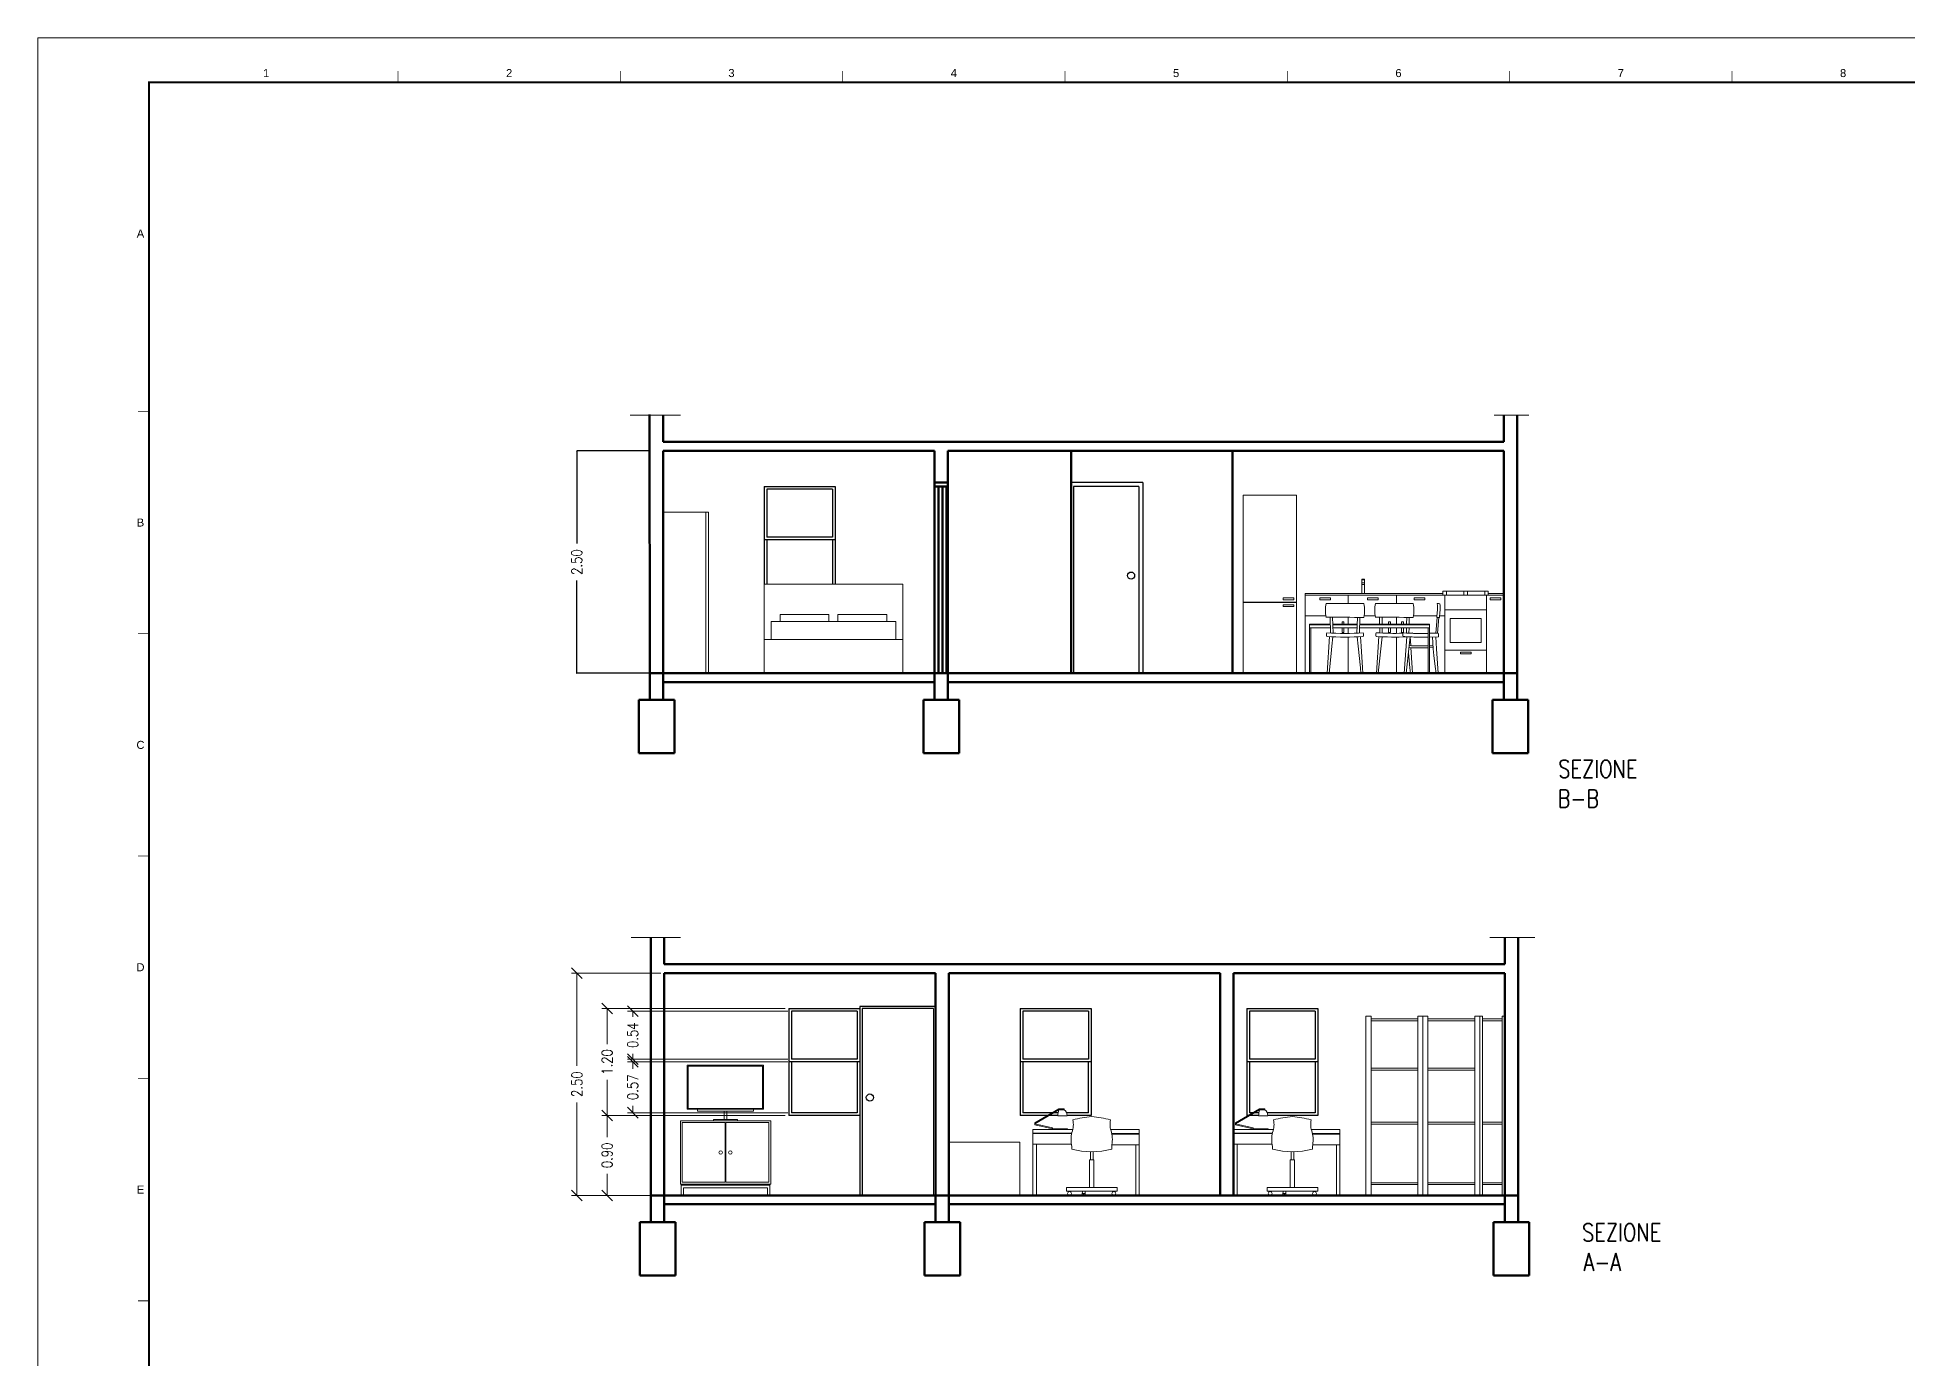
# Paper-space layout 'A000' of a CAD drawing. Header units: millimetres. Extents: x 0 to 841, y 0 to 594.
# Drawn here: x -0.1 to 420.5, y 297 to 594.1 of the extents above; entities that cross this region are included whole.
import ezdxf
from ezdxf.enums import TextEntityAlignment as Align

# ---------------------------------------------------------------- set-up
doc = ezdxf.new("R2010")
doc.units = ezdxf.units.MM
doc.header["$MEASUREMENT"] = 0
for name, color, linetype, lineweight in [('A-ANNO-DIMS', 3, 'Continuous', 18), ('A-ANNO-TEXT', 3, 'Continuous', 18), ('A-ELEV-MBE1', 7, 'Continuous', 25), ('A-FURN', 8, 'Continuous', 13), ('A-SECT-MCUT', 2, 'Continuous', 50)]:
    doc.layers.add(name, color=color, linetype=linetype, lineweight=lineweight)
doc.layers.add('G-ANNO-NPLT', color=210, linetype='Continuous', plot=False)
doc.layers.add('G-ANNO-TEXT', color=3, linetype='Continuous')
doc.layers.add('G-ANNO-TTLB', color=3, linetype='Continuous')
doc.styles.add('ARIAL', font='arial.ttf')
doc.styles.add('E-ROMANS', font='romans.shx', dxfattribs={"width": 0.8})

# ---------------------------------------------------------------- blocks, each defined once
blk = doc.blocks.new('A1_GRID_LAYOUT')
at = {"layer": 'G-ANNO-NPLT', "const_width": 0.18}
for points in [[(841, 594), (0, 594)], [(0, 0), (0, 594)]]:
    blk.add_lwpolyline(points, dxfattribs=at)
at = {"layer": 'G-ANNO-TTLB', "const_width": 0.18, "flags": 128}
for points in [[(81, 586.5), (81, 584)], [(131, 586.5), (131, 584)], [(181, 586.5), (181, 584)], [(231, 586.5), (231, 584)], [(281, 586.5), (281, 584)], [(331, 586.5), (331, 584)], [(381, 586.5), (381, 584)], [(0, 578.5), (0, 576)], [(25, 510), (22.5, 510)], [(25, 460), (22.5, 460)], [(25, 410), (22.5, 410)], [(25, 360), (22.5, 360)], [(25, 310), (22.5, 310)]]:
    blk.add_lwpolyline(points, dxfattribs=at)
at = {"layer": 'G-ANNO-TTLB', "const_width": 0.5, "flags": 128}
blk.add_lwpolyline([(25, 584), (25, 10), (831, 10), (831, 584)], close=True, dxfattribs=at)
at = {"layer": 'G-ANNO-TEXT', "style": 'ARIAL'}
for s, p in [('1', (51.35, 586.07)), ('2', (106, 586.07)), ('3', (156, 586.07)), ('4', (206, 586.07)), ('5', (256, 586.07)), ('6', (306, 586.07)), ('7', (356, 586.07)), ('8', (406, 586.07)), ('A', (23.09, 549.98)), ('B', (23.09, 485)), ('C', (23.09, 435)), ('D', (23.09, 385)), ('E', (23.09, 335))]:
    blk.add_text(s, height=1.8, dxfattribs=at).set_placement(p, align=Align.MIDDLE_CENTER)
blk = doc.blocks.new('_Oblique')
at = {"color": 0, "linetype": 'ByBlock', "lineweight": -2}
blk.add_line((-0.5, -0.5), (0.5, 0.5), dxfattribs=at)

psp = doc.layouts.new('A000')

# ---------------------------------------------------------------- linework, layer by layer
at = {"layer": 'A-ANNO-DIMS'}
for p, q in [((140.1, 383.7), (120.03, 383.7)), ((121.23, 383.7), (121.23, 362.82)), ((168.1, 375.7), (126.82, 375.7)), ((128.02, 375.7), (128.02, 367.69)), ((168.7, 375.1), (132.59, 375.1)), ((133.79, 375.1), (133.79, 373.87)), ((168.7, 364.3), (132.59, 364.3)), ((168.7, 363.7), (132.59, 363.7)), ((133.79, 364.3), (133.79, 365.53)), ((133.79, 363.7), (133.79, 362.12)), ((128.02, 351.7), (128.02, 359.71)), ((121.23, 333.7), (121.23, 354.57)), ((133.79, 352.3), (133.79, 353.87)), ((168.1, 351.7), (126.82, 351.7)), ((168.1, 351.7), (126.82, 351.7)), ((128.02, 351.7), (128.02, 346.82)), ((168.7, 352.3), (132.59, 352.3)), ((128.02, 333.7), (128.02, 338.57)), ((140.1, 333.7), (120.03, 333.7)), ((168.1, 333.7), (126.82, 333.7))]:
    psp.add_line(p, q, dxfattribs=at)
at = {"layer": 'A-ANNO-TEXT'}
for p, q in [((133.22, 509.12), (144.55, 509.12)), ((335.29, 509.12), (327.55, 509.12)), ((133.42, 391.7), (144.53, 391.7)), ((336.68, 391.7), (326.55, 391.7))]:
    psp.add_line(p, q, dxfattribs=at)
at = {"layer": 'A-ELEV-MBE1'}
for p, q in [((163.33, 493.12), (179.33, 493.12)), ((163.33, 493.12), (163.33, 471.12)), ((178.73, 492.52), (163.93, 492.52)), ((163.93, 492.52), (163.93, 481.72)), ((178.73, 492.52), (178.73, 481.72)), ((179.33, 493.12), (179.33, 471.12)), ((248.49, 494.02), (232.39, 494.02)), ((232.89, 493.12), (232.89, 451.12)), ((247.59, 493.12), (232.89, 493.12)), ((247.59, 493.12), (247.59, 451.12)), ((248.49, 494.02), (248.49, 451.12)), ((179.33, 481.12), (163.33, 481.12)), ((178.73, 481.72), (163.93, 481.72)), ((163.93, 481.12), (163.93, 471.12)), ((178.73, 481.12), (178.73, 471.12)), ((168.9, 375.7), (168.9, 351.7)), ((168.9, 375.7), (184.9, 375.7)), ((184.3, 375.1), (169.5, 375.1)), ((169.5, 375.1), (169.5, 364.3)), ((184.3, 375.1), (184.3, 364.3)), ((201.9, 376.2), (184.9, 376.2)), ((184.9, 376.2), (184.9, 333.7)), ((201.4, 375.7), (185.4, 375.7)), ((185.4, 375.7), (185.4, 333.7)), ((220.9, 375.7), (220.9, 351.7)), ((220.9, 375.7), (236.9, 375.7)), ((236.3, 375.1), (221.5, 375.1)), ((221.5, 375.1), (221.5, 364.3)), ((236.3, 375.1), (236.3, 364.3)), ((236.9, 375.7), (236.9, 351.7)), ((271.9, 375.7), (271.9, 351.7)), ((271.9, 375.7), (287.9, 375.7)), ((287.3, 375.1), (272.5, 375.1)), ((272.5, 375.1), (272.5, 364.3)), ((287.3, 375.1), (287.3, 364.3)), ((287.9, 375.7), (287.9, 351.7)), ((184.9, 363.7), (168.9, 363.7)), ((184.3, 364.3), (169.5, 364.3)), ((169.5, 363.7), (169.5, 352.3)), ((184.3, 363.7), (184.3, 352.3)), ((236.9, 363.7), (220.9, 363.7)), ((236.3, 364.3), (221.5, 364.3)), ((221.5, 363.7), (221.5, 352.3)), ((236.3, 352.3), (236.3, 363.7)), ((287.9, 363.7), (271.9, 363.7)), ((287.3, 364.3), (272.5, 364.3)), ((272.5, 363.7), (272.5, 352.3)), ((287.3, 363.7), (287.3, 352.3)), ((184.9, 351.7), (168.9, 351.7)), ((184.3, 352.3), (169.5, 352.3)), ((227.16, 351.7), (220.9, 351.7)), ((228.21, 352.3), (221.5, 352.3)), ((229.42, 351.7), (227.51, 351.7)), ((229.48, 352.3), (228.55, 352.3)), ((236.3, 352.3), (231.35, 352.3)), ((236.9, 351.7), (231.49, 351.7)), ((272.29, 351.7), (271.9, 351.7)), ((273.34, 352.3), (272.5, 352.3)), ((274.55, 351.7), (272.64, 351.7)), ((274.61, 352.3), (273.68, 352.3)), ((287.3, 352.3), (276.48, 352.3)), ((287.9, 351.7), (276.62, 351.7))]:
    psp.add_line(p, q, dxfattribs=at)
for centre in [(245.87, 473.07), (187.12, 355.7)]:
    psp.add_circle(centre, 0.8, dxfattribs=at)
at = {"layer": 'A-FURN'}
for p, q in [((283.06, 491.12), (271.09, 491.12)), ((271.09, 491.12), (271.09, 462.28)), ((283.06, 461.44), (283.06, 491.12)), ((150.87, 487.32), (140.67, 487.32)), ((150.27, 451.12), (150.27, 487.32)), ((150.87, 451.12), (150.87, 487.32)), ((163.33, 451.12), (163.33, 471.12)), ((163.33, 471.12), (194.53, 471.12)), ((194.53, 471.12), (194.53, 451.12)), ((297.91, 472.1), (297.76, 472.24)), ((297.76, 472.24), (298.38, 472.24)), ((297.76, 471.44), (297.76, 472.24)), ((298.38, 471.44), (297.76, 471.44)), ((297.76, 471.04), (297.76, 471.44)), ((298.22, 472.1), (297.91, 472.1)), ((298.22, 472.1), (298.38, 472.24)), ((298.38, 472.24), (298.38, 471.44)), ((298.38, 471.44), (298.38, 471.04)), ((283.06, 467.12), (271.09, 467.12)), ((271.09, 467.12), (271.09, 462.28)), ((271.09, 467.12), (271.09, 467.02)), ((271.09, 467.02), (283.06, 467.02)), ((280.09, 468.04), (280.09, 467.64)), ((281.69, 468.04), (280.09, 468.04)), ((280.09, 467.64), (282.49, 467.64)), ((282.49, 468.04), (281.69, 468.04)), ((282.49, 467.64), (282.49, 468.04)), ((283.06, 467.02), (283.06, 467.12)), ((316.01, 469.04), (285.04, 469.04)), ((285.04, 469.04), (285.04, 466.91)), ((329.67, 468.64), (285.04, 468.64)), ((285.04, 466.91), (285.04, 459.45)), ((288.28, 468.04), (288.28, 467.64)), ((289.88, 468.04), (288.28, 468.04)), ((288.28, 467.64), (290.68, 467.64)), ((290.68, 468.04), (289.88, 468.04)), ((290.68, 467.64), (290.68, 468.04)), ((294.71, 466.77), (294.71, 468.64)), ((297.76, 469.04), (297.76, 471.04)), ((298.38, 471.04), (297.76, 471.04)), ((298.38, 469.04), (298.38, 471.04)), ((299.01, 468.04), (299.01, 467.64)), ((300.61, 468.04), (299.01, 468.04)), ((299.01, 467.64), (301.41, 467.64)), ((301.41, 468.04), (300.61, 468.04)), ((301.41, 467.64), (301.41, 468.04)), ((305.56, 468.64), (305.56, 466.77)), ((309.55, 468.04), (309.55, 467.64)), ((311.15, 468.04), (309.55, 468.04)), ((309.55, 467.64), (311.95, 467.64)), ((311.95, 468.04), (311.15, 468.04)), ((311.95, 467.64), (311.95, 468.04)), ((316.01, 469.54), (326.21, 469.54)), ((316.01, 469.54), (316.01, 468.64)), ((316.41, 451.12), (316.41, 468.64)), ((316.41, 468.64), (316.41, 465.39)), ((316.79, 468.64), (316.79, 469.54)), ((320.71, 468.64), (320.71, 469.54)), ((321.51, 468.64), (321.51, 469.54)), ((325.41, 468.64), (325.41, 469.54)), ((325.81, 451.12), (325.81, 468.64)), ((326.21, 469.54), (326.21, 468.64)), ((329.67, 469.04), (326.21, 469.04)), ((326.64, 468.04), (326.64, 467.64)), ((328.24, 468.04), (326.64, 468.04)), ((326.64, 467.64), (329.04, 467.64)), ((329.04, 468.04), (328.24, 468.04)), ((329.04, 467.64), (329.04, 468.04)), ((164.93, 458.72), (164.93, 462.72)), ((164.93, 462.72), (192.93, 462.72)), ((166.93, 462.72), (166.93, 464.32)), ((166.93, 464.32), (177.93, 464.32)), ((177.93, 464.32), (177.93, 462.72)), ((179.93, 464.32), (179.93, 462.72)), ((179.93, 464.32), (190.93, 464.32)), ((190.93, 462.72), (190.93, 464.32)), ((192.93, 462.72), (192.93, 458.72)), ((280.09, 466.5), (280.09, 466.1)), ((281.69, 466.5), (280.09, 466.5)), ((280.09, 466.1), (282.49, 466.1)), ((282.49, 466.5), (281.69, 466.5)), ((282.49, 466.1), (282.49, 466.5)), ((285.04, 464.04), (289.65, 464.04)), ((289.74, 466.77), (298.24, 466.77)), ((290.61, 463.71), (290.71, 460.16)), ((291.18, 463.71), (291.29, 460.13)), ((294.71, 463.69), (294.71, 462.14)), ((296.67, 460.12), (296.78, 463.68)), ((297.25, 460.14), (297.35, 463.68)), ((298.3, 464.04), (300.73, 464.04)), ((300.83, 466.77), (309.33, 466.77)), ((301.7, 463.71), (301.77, 462.14)), ((302.33, 463.7), (302.33, 462.14)), ((305.56, 462.14), (305.56, 463.69)), ((307.83, 462.14), (307.87, 463.69)), ((308.39, 462.14), (308.44, 463.68)), ((309.39, 464.04), (314.66, 464.04)), ((314.41, 460.13), (314.7, 463.67)), ((314.8, 460.15), (315.09, 463.67)), ((316.41, 464.04), (315.26, 464.04)), ((316.41, 465.39), (325.81, 465.39)), ((316.41, 465.39), (316.41, 463.39)), ((317.6, 463.39), (324.61, 463.39)), ((317.6, 463.39), (317.6, 457.99)), ((324.61, 463.39), (324.61, 457.99)), ((325.81, 463.39), (325.81, 462.88)), ((163.33, 458.72), (194.53, 458.72)), ((271.09, 462.28), (271.09, 461.44)), ((271.09, 461.44), (271.09, 451.12)), ((283.06, 451.12), (283.06, 461.44)), ((285.04, 459.45), (285.04, 451.12)), ((286, 462.14), (290.65, 462.14)), ((286, 461.3), (286, 462.14)), ((286, 461.3), (286, 451.12)), ((289.27, 462), (290.66, 462)), ((289.31, 461.3), (290.68, 461.3)), ((290.48, 459.34), (289.95, 451.12)), ((291.02, 457.17), (291.25, 459.3)), ((291.23, 462.14), (296.73, 462.14)), ((291.23, 462), (296.73, 462)), ((291.25, 461.3), (296.71, 461.3)), ((293.71, 462.64), (293.31, 462.64)), ((293.31, 462.64), (293.31, 462.14)), ((293.31, 461.3), (293.31, 460.24)), ((293.31, 460.24), (293.71, 460.24)), ((293.71, 462.14), (293.71, 462.64)), ((293.71, 461.04), (293.71, 461.3)), ((293.71, 460.24), (293.71, 461.04)), ((294.71, 460.08), (294.71, 461.3)), ((294.71, 456.96), (294.71, 459.24)), ((296.92, 457.18), (296.69, 459.29)), ((297.46, 459.32), (297.6, 457.18)), ((301.57, 459.35), (301.04, 451.12)), ((301.47, 451.12), (302.34, 459.31)), ((301.78, 461.3), (301.8, 460.17)), ((302.33, 461.3), (302.33, 460.14)), ((304.19, 462.64), (303.79, 462.64)), ((303.79, 462.64), (303.79, 462.14)), ((303.79, 461.3), (303.79, 460.24)), ((303.79, 460.24), (304.19, 460.24)), ((304.19, 462.14), (304.19, 462.64)), ((304.19, 460.24), (304.19, 461.3)), ((305.56, 460.08), (305.56, 461.3)), ((305.56, 459.25), (305.56, 451.12)), ((307.11, 462.64), (306.71, 462.64)), ((306.71, 462.64), (306.71, 462.14)), ((306.71, 461.3), (306.71, 460.24)), ((306.71, 460.24), (307.11, 460.24)), ((307.01, 460.1), (307.04, 460.1)), ((307.11, 462.14), (307.11, 462.64)), ((307.11, 460.24), (307.11, 461.3)), ((307.85, 459.31), (307.32, 451.12)), ((307.75, 451.12), (308.62, 459.28)), ((307.81, 461.3), (307.78, 460.15)), ((308.33, 460.15), (308.39, 461.3)), ((308.33, 460.15), (309.14, 460.19)), ((308.62, 459.28), (308.75, 457.32)), ((309.14, 460.19), (309.17, 460.09)), ((310.18, 460.07), (311.23, 460.06)), ((310.29, 459.23), (311.31, 459.23)), ((312.96, 462.14), (312.96, 461.3)), ((312.96, 460.1), (314.96, 460.15)), ((312.96, 459.23), (314.97, 459.33)), ((313.65, 459.27), (313.78, 456.58)), ((314.4, 459.3), (314.52, 456.6)), ((290.38, 451.12), (290.85, 455.52)), ((291.02, 457.17), (290.85, 455.52)), ((294.71, 451.12), (294.71, 456.96)), ((296.92, 457.18), (297.43, 452.32)), ((297.6, 457.18), (297.91, 452.32)), ((308.24, 455.67), (308.59, 452.34)), ((308.78, 456.87), (309.07, 452.34)), ((310.54, 457.27), (312.65, 457.28)), ((310.6, 456.82), (311.53, 456.82)), ((311.53, 456.82), (312.65, 456.82)), ((312.96, 457.29), (313.74, 457.31)), ((312.96, 456.84), (313.76, 456.88)), ((313.78, 456.58), (313.96, 455.09)), ((313.96, 455.09), (314.28, 452.61)), ((314.53, 456.6), (314.96, 451.12)), ((316.41, 451.12), (316.41, 456.31)), ((316.41, 456.31), (325.81, 456.31)), ((317.6, 457.99), (324.61, 457.99)), ((319.92, 455.87), (319.92, 455.47)), ((321.52, 455.87), (319.92, 455.87)), ((319.92, 455.47), (322.32, 455.47)), ((322.32, 455.87), (321.52, 455.87)), ((322.32, 455.47), (322.32, 455.87)), ((325.81, 456.31), (325.81, 451.12)), ((194.53, 451.12), (163.33, 451.12)), ((271.09, 451.12), (283.06, 451.12)), ((290.02, 451.12), (290.44, 451.12)), ((297.56, 451.12), (297.43, 452.32)), ((297.91, 452.32), (297.99, 451.12)), ((308.72, 451.12), (308.59, 452.34)), ((309.07, 452.34), (309.14, 451.12)), ((314.28, 452.61), (314.47, 451.12)), ((201.4, 333.7), (201.4, 375.7)), ((298.69, 333.7), (298.69, 373.98)), ((299.83, 373.98), (298.69, 373.98)), ((299.83, 373.98), (299.83, 333.7)), ((310.35, 373.38), (299.83, 373.38)), ((299.83, 372.98), (310.35, 372.98)), ((310.35, 333.7), (310.35, 373.98)), ((311.49, 373.98), (310.35, 373.98)), ((311.49, 373.98), (311.49, 333.7)), ((311.49, 333.7), (311.49, 373.98)), ((312.63, 373.98), (311.49, 373.98)), ((312.63, 373.98), (312.63, 333.7)), ((323.15, 373.38), (312.63, 373.38)), ((312.63, 372.98), (323.15, 372.98)), ((323.15, 333.7), (323.15, 373.98)), ((324.29, 373.98), (323.15, 373.98)), ((324.29, 373.98), (324.29, 333.7)), ((324.29, 373.98), (324.29, 333.7)), ((324.29, 373.98), (324.89, 373.98)), ((324.89, 373.38), (324.89, 373.98)), ((324.89, 333.7), (324.89, 373.38)), ((324.89, 373.38), (329.3, 373.38)), ((329.3, 372.98), (324.89, 372.98)), ((329.3, 373.38), (329.3, 373.98)), ((329.3, 373.98), (329.9, 373.98)), ((329.3, 373.38), (329.3, 333.7)), ((146.06, 362.98), (146.06, 353.06)), ((163.18, 362.98), (146.06, 362.98)), ((146.26, 362.78), (146.26, 353.26)), ((162.98, 362.78), (146.26, 362.78)), ((162.98, 353.26), (162.98, 362.78)), ((163.18, 353.06), (163.18, 362.98)), ((310.35, 362.29), (299.83, 362.29)), ((299.83, 361.89), (310.35, 361.89)), ((323.15, 362.29), (312.63, 362.29)), ((312.63, 361.89), (323.15, 361.89)), ((329.3, 358.28), (329.3, 357.88)), ((144.5, 336.24), (144.5, 350.46)), ((144.5, 336.24), (144.5, 350.46)), ((144.5, 350.46), (164.82, 350.46)), ((144.9, 336.64), (144.9, 350.06)), ((144.9, 350.06), (154.56, 350.06)), ((163.18, 353.06), (146.06, 353.06)), ((162.98, 353.26), (146.26, 353.26)), ((148.36, 352.64), (148.36, 353.06)), ((160.96, 352.64), (148.36, 352.64)), ((151.93, 350.74), (157.38, 350.74)), ((151.93, 350.46), (151.93, 350.74)), ((154.36, 350.74), (154.36, 352.64)), ((154.56, 350.06), (154.56, 336.64)), ((154.76, 350.06), (164.42, 350.06)), ((154.76, 350.06), (154.76, 336.64)), ((154.96, 350.74), (154.96, 352.64)), ((157.38, 350.46), (157.38, 350.74)), ((160.96, 352.64), (160.96, 353.06)), ((164.42, 336.64), (164.42, 350.06)), ((164.82, 336.24), (164.82, 350.46)), ((229.65, 353.13), (224.21, 350)), ((224.21, 349.8), (229.65, 352.93)), ((224.21, 350), (224.21, 349.8)), ((224.21, 349.8), (224.21, 349.6)), ((228.18, 348.9), (224.21, 349.8)), ((224.21, 349.6), (228.18, 348.7)), ((229.59, 351.62), (229.41, 351.61)), ((229.59, 351.62), (231.49, 351.62)), ((229.65, 353.13), (230.8, 353.13)), ((229.65, 352.93), (229.65, 353.13)), ((230.8, 352.93), (229.65, 352.93)), ((230.8, 353.13), (230.8, 352.93)), ((230.8, 353.13), (230.8, 352.93)), ((274.78, 353.13), (269.34, 350)), ((269.34, 349.8), (274.78, 352.93)), ((269.34, 350), (269.34, 349.6)), ((273.32, 348.9), (269.34, 349.8)), ((269.34, 349.6), (273.32, 348.7)), ((274.73, 351.62), (274.55, 351.61)), ((274.73, 351.62), (276.62, 351.62)), ((274.78, 353.13), (275.93, 353.13)), ((274.78, 352.93), (274.78, 353.13)), ((275.93, 352.93), (274.78, 352.93)), ((275.93, 353.13), (275.93, 352.93)), ((275.93, 353.13), (275.93, 352.93)), ((310.35, 350.15), (299.83, 350.15)), ((299.83, 349.75), (310.35, 349.75)), ((323.15, 350.15), (312.63, 350.15)), ((312.63, 349.75), (323.15, 349.75)), ((324.89, 350.15), (329.3, 350.15)), ((329.3, 349.75), (324.89, 349.75)), ((204.9, 345.7), (220.84, 345.7)), ((220.84, 345.7), (220.84, 333.7)), ((223.77, 348.5), (232.75, 348.5)), ((223.77, 348.5), (223.77, 333.7)), ((232.5, 347.7), (223.77, 347.7)), ((223.77, 347.6), (232.48, 347.6)), ((223.77, 347.6), (223.77, 345.2)), ((223.77, 345.2), (232.43, 345.2)), ((223.77, 345.2), (224.57, 345.2)), ((224.57, 345.2), (224.57, 333.7)), ((227.98, 348.7), (227.98, 348.6)), ((227.98, 348.7), (231.58, 348.7)), ((227.98, 348.7), (229.78, 348.7)), ((227.98, 348.5), (227.98, 348.7)), ((227.98, 348.7), (228.18, 348.7)), ((231.58, 348.5), (227.98, 348.5)), ((228.18, 348.7), (228.18, 348.9)), ((229.78, 348.7), (229.78, 348.7)), ((231.58, 348.7), (231.58, 348.5)), ((241.28, 348.5), (247.72, 348.5)), ((247.72, 347.6), (241.55, 347.6)), ((247.72, 347.5), (241.57, 347.5)), ((247.72, 345.1), (241.58, 345.1)), ((247.72, 345.1), (246.92, 345.1)), ((246.92, 345.1), (246.92, 333.7)), ((247.72, 333.7), (247.72, 348.5)), ((247.72, 348.5), (247.72, 348.5)), ((247.72, 348.5), (247.72, 348.5)), ((247.72, 348.5), (247.72, 347.7)), ((247.72, 347.5), (247.72, 348.5)), ((247.72, 348.5), (247.72, 347.5)), ((247.72, 347.7), (247.72, 347.7)), ((247.72, 347.7), (247.72, 347.6)), ((247.72, 347.6), (247.72, 347.6)), ((247.72, 347.6), (247.72, 347.5)), ((247.72, 347.5), (247.72, 347.26)), ((247.72, 347.5), (247.72, 345.1)), ((268.9, 348.5), (277.88, 348.5)), ((277.63, 347.7), (268.9, 347.7)), ((268.9, 347.6), (277.61, 347.6)), ((268.9, 345.2), (277.56, 345.2)), ((269.7, 345.2), (269.7, 333.7)), ((273.12, 348.7), (273.12, 348.6)), ((273.12, 348.7), (276.72, 348.7)), ((273.12, 348.7), (274.92, 348.7)), ((273.12, 348.5), (273.12, 348.7)), ((273.12, 348.7), (273.32, 348.7)), ((276.72, 348.5), (273.12, 348.5)), ((273.32, 348.7), (273.32, 348.9)), ((274.92, 348.7), (274.92, 348.7)), ((276.72, 348.7), (276.72, 348.5)), ((286.41, 348.5), (292.85, 348.5)), ((292.85, 347.6), (286.68, 347.6)), ((292.85, 347.5), (286.7, 347.5)), ((292.85, 345.1), (286.72, 345.1)), ((292.85, 345.1), (292.05, 345.1)), ((292.05, 345.1), (292.05, 333.7)), ((292.85, 333.7), (292.85, 348.5)), ((292.85, 348.5), (292.85, 348.5)), ((292.85, 348.5), (292.85, 348.5)), ((292.85, 348.5), (292.85, 347.7)), ((292.85, 347.5), (292.85, 348.5)), ((292.85, 348.5), (292.85, 347.5)), ((292.85, 347.7), (292.85, 347.7)), ((292.85, 347.7), (292.85, 347.6)), ((292.85, 347.6), (292.85, 347.6)), ((292.85, 347.6), (292.85, 347.5)), ((292.85, 347.5), (292.85, 347.26)), ((292.85, 347.5), (292.85, 345.1)), ((329.3, 346.15), (329.3, 345.75)), ((232.51, 344.1), (232.51, 344.7)), ((236.51, 335.45), (236.51, 341.7)), ((236.51, 341.7), (237.51, 341.7)), ((236.71, 343.5), (236.71, 341.7)), ((237.31, 343.5), (237.31, 341.7)), ((237.51, 335.45), (237.51, 341.7)), ((241.51, 344.1), (241.51, 344.7)), ((277.65, 344.1), (277.65, 344.7)), ((281.65, 335.45), (281.65, 341.7)), ((281.65, 341.7), (282.65, 341.7)), ((281.85, 343.5), (281.85, 341.7)), ((282.45, 343.5), (282.45, 341.7)), ((282.65, 335.45), (282.65, 341.7)), ((286.65, 344.1), (286.65, 344.7)), ((144.9, 336.64), (154.56, 336.64)), ((154.76, 336.64), (164.42, 336.64)), ((310.35, 336.55), (299.83, 336.55)), ((323.15, 336.55), (312.63, 336.55)), ((324.89, 336.55), (329.3, 336.55)), ((144.5, 336.24), (164.82, 336.24)), ((144.68, 336.24), (144.68, 333.7)), ((144.68, 336.02), (164.64, 336.02)), ((145.22, 335.42), (164.1, 335.42)), ((145.22, 335.42), (145.22, 333.7)), ((164.1, 335.42), (164.1, 333.7)), ((164.64, 336.24), (164.64, 333.7)), ((231.31, 335.45), (242.72, 335.45)), ((231.31, 334.65), (231.31, 335.45)), ((242.72, 334.65), (231.31, 334.65)), ((231.74, 334.65), (231.74, 334.45)), ((232.32, 334.65), (232.32, 334.45)), ((234.86, 334.13), (235.56, 334.13)), ((235.56, 334.13), (234.86, 334.13)), ((234.92, 334.65), (234.92, 334.45)), ((234.92, 334.65), (234.92, 334.45)), ((235.51, 334.65), (235.51, 334.45)), ((241.71, 334.65), (241.71, 334.45)), ((242.29, 334.65), (242.29, 334.45)), ((242.72, 335.45), (242.72, 334.65)), ((276.45, 335.45), (287.85, 335.45)), ((276.45, 334.65), (276.45, 335.45)), ((287.85, 334.65), (276.45, 334.65)), ((276.87, 334.65), (276.87, 334.45)), ((277.45, 334.65), (277.45, 334.45)), ((279.99, 334.13), (280.7, 334.13)), ((280.7, 334.13), (279.99, 334.13)), ((280.05, 334.65), (280.05, 334.45)), ((280.05, 334.65), (280.05, 334.45)), ((280.64, 334.65), (280.64, 334.45)), ((286.84, 334.65), (286.84, 334.45)), ((287.42, 334.65), (287.42, 334.45)), ((287.85, 335.45), (287.85, 334.65)), ((298.69, 333.7), (292.85, 333.7)), ((299.83, 333.7), (298.69, 333.7)), ((299.83, 336.15), (310.35, 336.15)), ((311.49, 333.7), (310.35, 333.7)), ((312.63, 333.7), (311.49, 333.7)), ((312.63, 336.15), (323.15, 336.15)), ((324.29, 333.7), (323.15, 333.7)), ((324.29, 333.7), (324.89, 333.7)), ((329.3, 336.15), (324.89, 336.15))]:
    psp.add_line(p, q, dxfattribs=at)
at = {"layer": 'A-FURN', "lineweight": 0}
for p, q in [((286, 462), (289.27, 462)), ((286, 461.3), (289.31, 461.3)), ((286.28, 451.12), (286.28, 461.3)), ((297.28, 461.3), (312.96, 461.3)), ((312.96, 462.14), (297.3, 462.14)), ((297.3, 462), (312.96, 462)), ((312.65, 461.3), (312.65, 451.12)), ((312.65, 451.12), (312.65, 461.3)), ((312.65, 461.3), (312.96, 461.3)), ((312.96, 451.12), (312.96, 461.3))]:
    psp.add_line(p, q, dxfattribs=at)
at = {"layer": 'A-FURN'}
for centre, radius in [((153.56, 343.35), 0.4), ((155.76, 343.35), 0.4), ((232.03, 334.13), 0.432), ((242, 334.13), 0.432), ((277.16, 334.13), 0.432), ((287.13, 334.13), 0.432)]:
    psp.add_circle(centre, radius, dxfattribs=at)
for centre, radius, start, end in [((296.62, 465.16), 7.06, 166.847, 191.788), ((298.24, 1467.34), 1003.66, 269.51268, 270), ((290.01, 465.22), 8.37, 349.3782, 10.6218), ((307.71, 465.16), 7.06, 166.847, 191.788), ((309.33, 1467.34), 1003.66, 269.51268, 270), ((301.1, 465.22), 8.37, 349.3782, 10.6218), ((303.13, 465.69), 11.64, 350.062, 5.2662), ((314.97, 466.87), 3.21, 263.4091, 274.1747), ((315, 465.64), 1.16, 73.6382, 103.6835), ((303.73, 465.68), 11.64, 350.062, 5.2662), ((291.13, 459.77), 1.31, 160.7558, 197.7394), ((294.15, 527.3), 68.06, 266.4134, 273.2991), ((294.14, 528.13), 68.06, 266.4288, 273.2974), ((296.84, 459.76), 1.29, 341.886, 19.415), ((302.22, 459.78), 1.31, 160.7558, 197.7394), ((305.05, 522.36), 63.11, 266.3033, 272.5482), ((305.23, 528.14), 68.06, 266.4288, 271.5007), ((308.27, 459.76), 1.31, 160.7558, 197.7394), ((311.28, 527.19), 67.96, 266.4069, 269.1617), ((311.3, 529.01), 68.95, 266.4571, 269.0731), ((311.3, 529.01), 68.95, 269.9452, 271.1259), ((311.82, 491.67), 32.44, 269.0903, 271.4632), ((313.72, 459.72), 1.31, 342.2606, 19.2442), ((311.09, 516.73), 59.91, 267.4035, 269.5384), ((311.2, 520.16), 62.89, 267.4639, 269.4043), ((233.29, 351.59), 3.88, 159.8592, 179.8045), ((229.97, 351.66), 1.52, 358.3182, 56.6331), ((228.4, 349.63), 4.49, 336.9384, 13.5907), ((238.75, 328.76), 22.72, 94.3737, 105.2596), ((235.28, 328.76), 22.72, 74.7404, 85.6263), ((245.63, 349.63), 4.49, 166.4093, 203.0616), ((278.43, 351.59), 3.88, 159.8592, 179.8045), ((275.1, 351.66), 1.52, 358.3182, 56.6331), ((273.53, 349.63), 4.49, 336.9384, 13.5907), ((283.88, 328.76), 22.72, 94.3737, 105.2596), ((280.41, 328.76), 22.72, 74.7404, 85.6263), ((290.76, 349.63), 4.49, 166.4093, 203.0616), ((240.06, 346.24), 7.7, 167.776, 191.5237), ((233.96, 346.24), 7.7, 348.4763, 12.224), ((285.19, 346.24), 7.7, 167.776, 191.5237), ((279.1, 346.24), 7.7, 348.4763, 12.224), ((237.01, 360.6), 17.1, 254.746, 285.254), ((282.15, 360.6), 17.1, 254.746, 285.254)]:
    psp.add_arc(centre, radius, start, end, dxfattribs=at)
for centre, ratio, start_param in [((235.05, 334.13), 0.430708, -2.397974), ((235.38, 334.13), 0.429752, -1.570796), ((280.18, 334.13), 0.430708, -2.397974), ((280.51, 334.13), 0.429752, -1.570796)]:
    psp.add_ellipse(centre, major_axis=(0, -0.432), ratio=ratio, start_param=start_param, end_param=1.570796, dxfattribs=at)
at = {"layer": 'A-FURN', "extrusion": (0, 0, -1)}
for centre, ratio, start_param in [((235.04, 334.13), 0.429752, -1.570796), ((235.38, 334.13), 0.430708, -2.397974), ((280.17, 334.13), 0.429752, -1.570796), ((280.51, 334.13), 0.430708, -2.397974)]:
    psp.add_ellipse(centre, major_axis=(0, -0.432), ratio=ratio, start_param=start_param, end_param=1.570796, dxfattribs=at)
at = {"layer": 'A-SECT-MCUT', "color": 2}
for p, q in [((137.54, 509.28), (137.67, 451.12)), ((140.67, 509.12), (140.67, 503.12)), ((329.67, 509.12), (329.67, 503.12)), ((332.67, 501.12), (332.67, 509.12)), ((140.67, 503.12), (329.67, 503.12)), ((140.67, 501.12), (201.67, 501.12)), ((140.67, 501.12), (140.67, 451.12)), ((140.67, 501.12), (201.67, 501.12)), ((201.67, 501.12), (201.67, 494.02)), ((204.67, 501.12), (265.67, 501.12)), ((204.67, 501.12), (204.67, 494.02)), ((204.67, 501.12), (268.67, 501.12)), ((232.39, 451.12), (232.39, 501.12)), ((268.67, 501.12), (329.67, 501.12)), ((268.67, 501.12), (268.67, 451.12)), ((329.67, 501.12), (329.67, 445.12)), ((332.67, 501.12), (332.67, 445.12)), ((137.67, 451.12), (332.67, 451.12)), ((137.67, 445.12), (137.67, 451.12)), ((140.67, 451.12), (140.67, 445.12)), ((140.67, 449.12), (201.67, 449.12)), ((204.67, 449.12), (329.67, 449.12)), ((135.17, 445.12), (143.17, 445.12)), ((135.17, 433.12), (135.17, 445.12)), ((143.17, 445.12), (143.17, 433.12)), ((199.17, 445.12), (207.17, 445.12)), ((199.17, 433.12), (199.17, 445.12)), ((207.17, 445.12), (207.17, 433.12)), ((327.17, 445.12), (335.17, 445.12)), ((327.17, 433.12), (327.17, 445.12)), ((335.17, 445.12), (335.17, 433.12)), ((143.17, 433.12), (135.17, 433.12)), ((207.17, 433.12), (199.17, 433.12)), ((335.17, 433.12), (327.17, 433.12)), ((137.9, 383.7), (137.9, 391.7)), ((140.9, 391.7), (140.9, 385.7)), ((329.9, 391.7), (329.9, 385.7)), ((332.9, 391.7), (332.9, 327.7)), ((332.9, 383.7), (332.9, 391.06)), ((137.9, 383.7), (137.9, 333.7)), ((140.9, 385.7), (329.9, 385.7)), ((140.9, 383.7), (201.9, 383.7)), ((140.9, 383.7), (140.9, 327.7)), ((140.9, 383.7), (201.9, 383.7)), ((201.9, 383.7), (201.9, 327.7)), ((204.9, 383.7), (265.9, 383.7)), ((204.9, 383.7), (204.9, 327.7)), ((204.9, 383.7), (265.9, 383.7)), ((265.9, 333.7), (265.9, 383.7)), ((268.9, 383.7), (329.9, 383.7)), ((268.9, 383.7), (268.9, 333.7)), ((329.9, 383.7), (329.9, 327.7)), ((329.9, 329.7), (329.9, 369.98)), ((137.9, 333.7), (332.9, 333.7)), ((137.9, 327.7), (137.9, 333.7)), ((137.9, 333.7), (137.9, 329.7)), ((140.9, 331.7), (201.9, 331.7)), ((204.9, 331.7), (329.9, 331.7)), ((135.4, 327.7), (143.4, 327.7)), ((135.4, 315.7), (135.4, 327.7)), ((143.4, 327.7), (143.4, 315.7)), ((199.4, 327.7), (207.4, 327.7)), ((199.4, 315.7), (199.4, 327.7)), ((207.4, 327.7), (207.4, 315.7)), ((327.4, 327.7), (335.4, 327.7)), ((327.4, 315.7), (327.4, 327.7)), ((335.4, 327.7), (335.4, 315.7)), ((143.4, 315.7), (135.4, 315.7)), ((207.4, 315.7), (199.4, 315.7)), ((335.4, 315.7), (327.4, 315.7))]:
    psp.add_line(p, q, dxfattribs=at)
at = {"layer": 'A-SECT-MCUT'}
for p, q in [((201.67, 494.02), (201.67, 445.12)), ((204.67, 494.02), (201.67, 494.02)), ((204.67, 493.12), (201.67, 493.12)), ((202.53, 493.12), (202.53, 451.12)), ((203.43, 493.12), (203.43, 451.12)), ((204.33, 493.12), (204.33, 473.87)), ((204.67, 494.02), (204.67, 445.12)), ((201.67, 473.87), (201.67, 472.27)), ((204.33, 473.87), (204.33, 472.28)), ((204.33, 472.28), (204.33, 451.12)), ((204.67, 473.74), (204.67, 472.4))]:
    psp.add_line(p, q, dxfattribs=at)
at = {"layer": 'G-ANNO-TTLB'}
for p, q in [((137.53, 501.12), (121.19, 501.12)), ((121.22, 501.16), (121.22, 480.25)), ((121.22, 451.08), (121.22, 471.99)), ((137.65, 451.12), (121.19, 451.12))]:
    psp.add_line(p, q, dxfattribs=at)

# ---------------------------------------------------------------- block references
psp.add_blockref('A1_GRID_LAYOUT', (0, 0))
at = {"layer": 'A-ANNO-DIMS', "xscale": 2.4, "yscale": 2.4, "zscale": 2.4}
for p, rotation in [((121.23, 383.7), 90), ((128.02, 375.7), 90), ((133.79, 375.1), 90), ((133.79, 364.3), 270), ((133.79, 352.3), 270), ((128.02, 351.7), 270), ((128.02, 351.7), 90), ((121.23, 333.7), 270), ((128.02, 333.7), 270)]:
    psp.add_blockref('_Oblique', p, dxfattribs=dict(at, rotation=rotation))
at = {"layer": 'G-ANNO-TTLB', "xscale": 0.07200000000000001, "yscale": 0.07200000000000001, "zscale": 0.07200000000000001}
for p, rotation in [((121.22, 501.12), 90), ((121.22, 451.12), 270)]:
    psp.add_blockref('_Oblique', p, dxfattribs=dict(at, rotation=rotation))

# ---------------------------------------------------------------- texts
at = {"layer": 'A-ANNO-TEXT', "style": 'E-ROMANS', "width": 0.8}
for s, p in [('SEZIONE', (341.94, 427.6)), ('B-B', (341.79, 420.93)), ('SEZIONE', (347.29, 323.37)), ('A-A', (347.59, 316.7))]:
    psp.add_text(s, height=4, dxfattribs=at).set_placement(p)

# ---------------------------------------------------------------- next in the draw order: texts
at = {"layer": 'A-ANNO-DIMS', "char_height": 2.4, "attachment_point": 5, "rotation": 90, "style": 'E-ROMANS', "bg_fill": 3, "box_fill_scale": 1.25, "bg_fill_color": 256, "bg_fill_true_color": 13158600, "bg_fill_transparency": 0}
for s, insert in [('\\A1;0.54', (133.79, 369.7)), ('\\A1;1.20', (128.02, 363.7)), ('\\A1;2.50', (121.23, 358.7)), ('\\A1;0.90', (128.02, 342.7))]:
    psp.add_mtext(s, dxfattribs=dict(at, insert=insert))
at = {"layer": 'G-ANNO-TTLB', "insert": (121.22, 476.12), "char_height": 2.4, "attachment_point": 5, "rotation": 90, "style": 'E-ROMANS', "bg_fill": 3, "box_fill_scale": 1.25, "bg_fill_color": 256, "bg_fill_true_color": 13158600, "bg_fill_transparency": 0}
psp.add_mtext('\\A1;2.50', dxfattribs=at)

# ---------------------------------------------------------------- next in the draw order: block references
at = {"layer": 'A-ANNO-DIMS', "xscale": 2.4, "yscale": 2.4, "zscale": 2.4, "rotation": 90}
psp.add_blockref('_Oblique', (133.79, 363.7), dxfattribs=at)

# ---------------------------------------------------------------- next in the draw order: texts
at = {"layer": 'A-ANNO-DIMS', "insert": (133.79, 358), "char_height": 2.4, "attachment_point": 5, "rotation": 90, "style": 'E-ROMANS', "bg_fill": 3, "box_fill_scale": 1.25, "bg_fill_color": 256, "bg_fill_true_color": 13158600, "bg_fill_transparency": 0}
psp.add_mtext('\\A1;0.57', dxfattribs=at)

doc.saveas('drawing.dxf')
